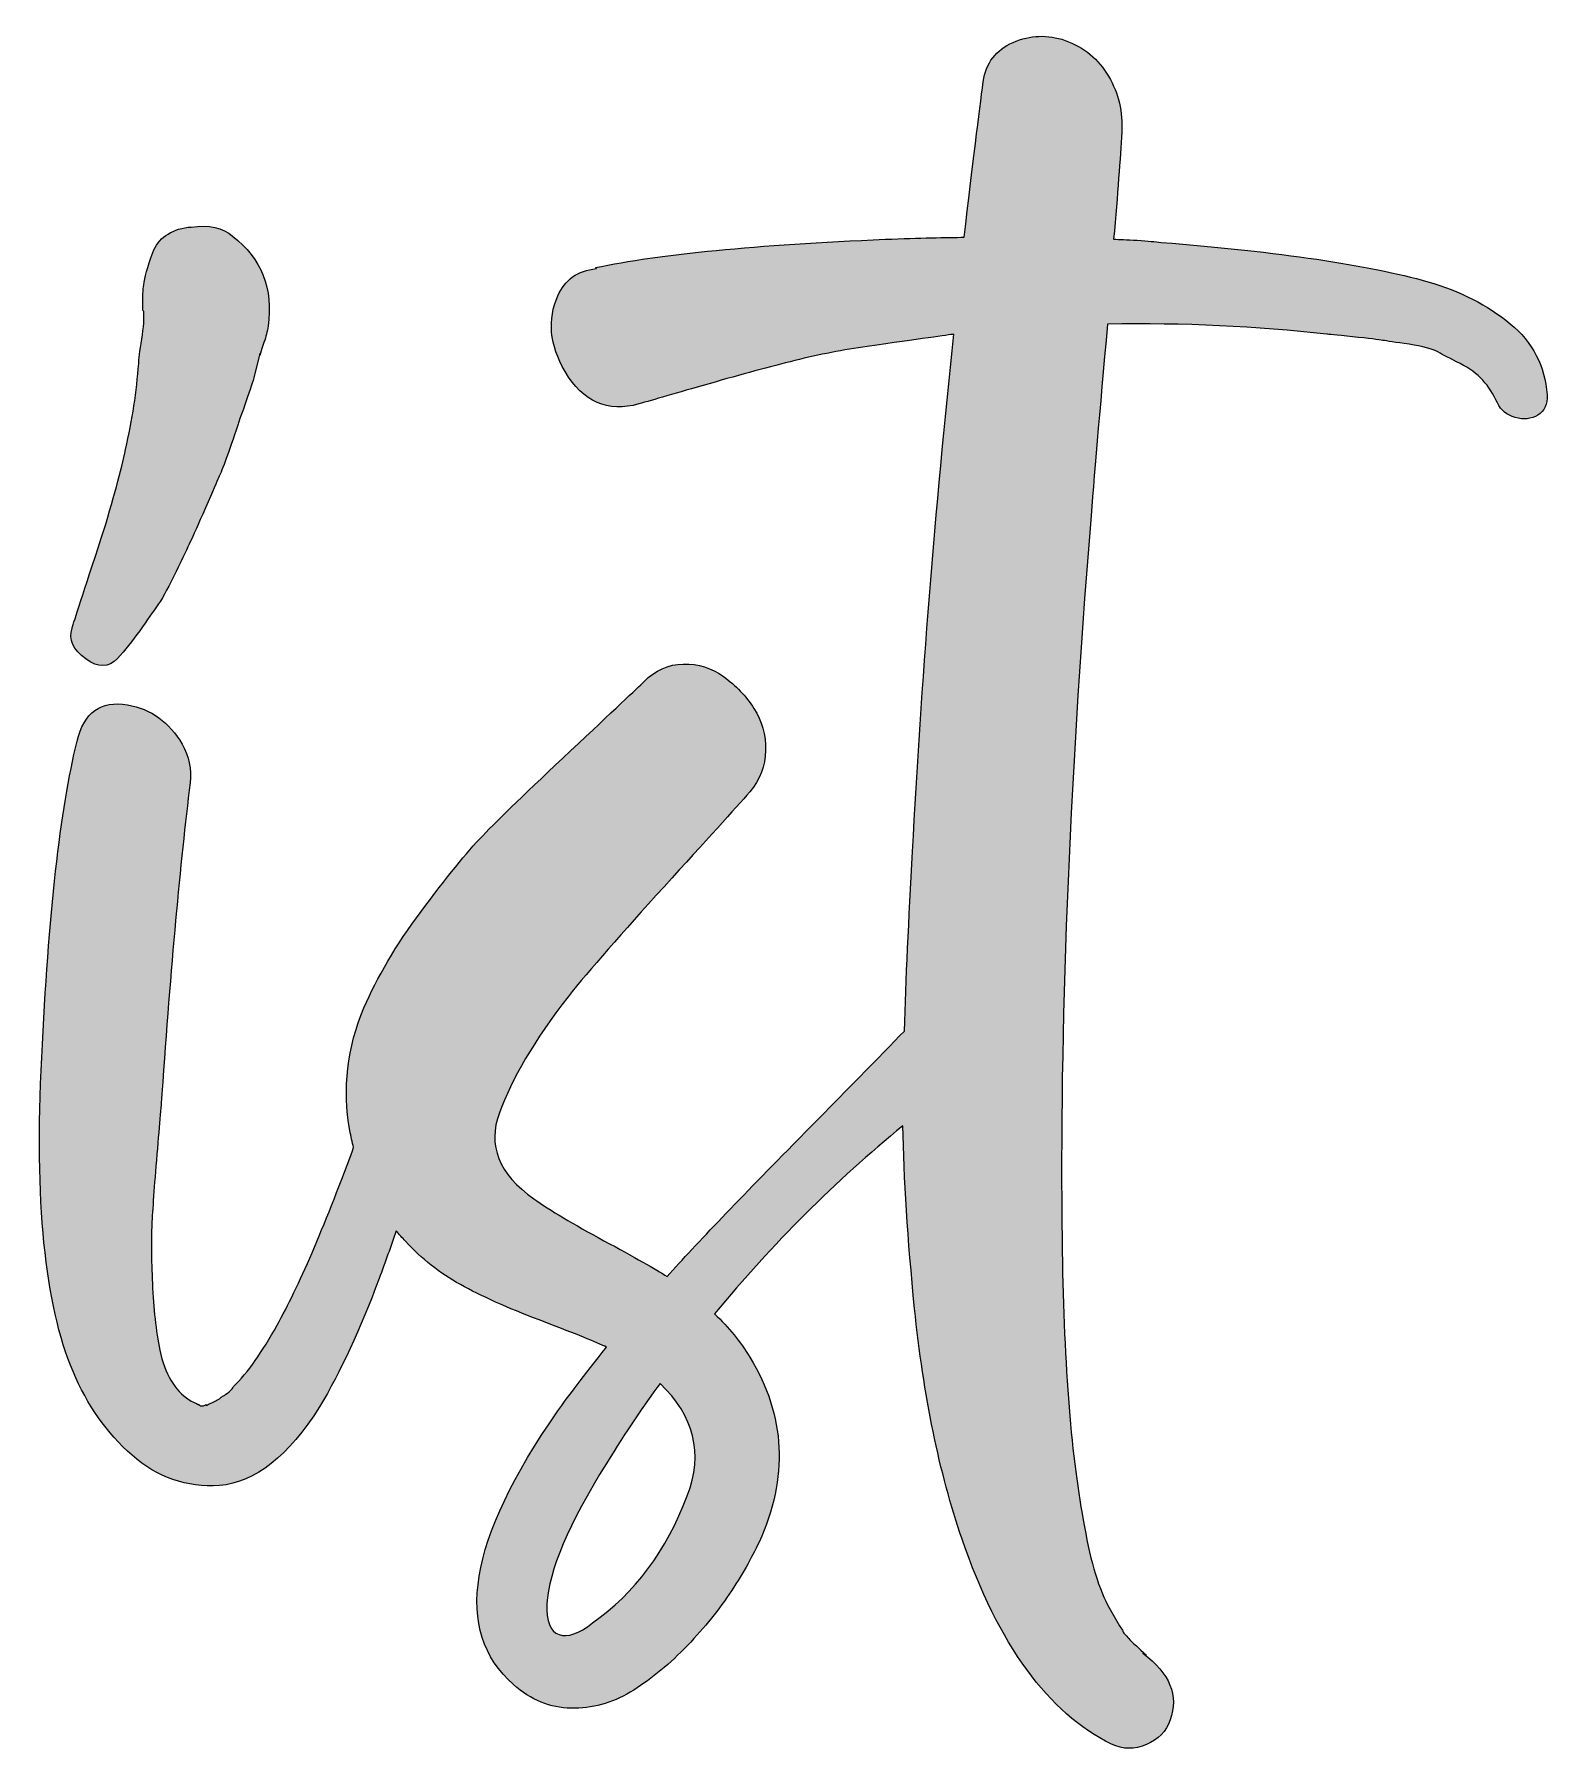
# Model space of a CAD drawing. Header units: inches. Extents: x 72 to 1008, y -887 to -193.
# Drawn here: x 738.2 to 966.1, y -495.3 to -236.9 of the extents above; entities that cross this region are included whole.
import ezdxf

# ---------------------------------------------------------------- set-up
doc = ezdxf.new("R2010")
doc.units = ezdxf.units.IN
doc.header["$MEASUREMENT"] = 0
doc.layers.add('Layer 1', color=7, linetype='Continuous')

# ---------------------------------------------------------------- blocks, each defined once
blk = doc.blocks.new('block 4')
at = {"layer": 'Layer 1', "true_color": 0x262626}
h = blk.add_hatch(color=250, dxfattribs=at)
h.dxf.hatch_style = 2
edge = h.paths.add_edge_path()
edge.add_spline(control_points=[(960.48, -280.48), (957.09, -277.69), (952.95, -275.58), (948.09, -274.16), (939.16, -271.63), (925.77, -269.65), (907.92, -268.23), (907.11, -268.13), (905.92, -268.03), (904.34, -267.92), (902.77, -267.82), (901.58, -267.77), (900.77, -267.77), (901.38, -260.88), (901.78, -255.5), (901.99, -251.65), (902.19, -248.6), (901.53, -245.79), (900.01, -243.2), (898.49, -240.62), (896.3, -238.82), (893.47, -237.8), (890.83, -236.89), (888.22, -236.99), (885.63, -238.1), (883.05, -239.22), (881.55, -241.2), (881.14, -244.04), (880.54, -248.6), (879.57, -256.41), (878.25, -267.47), (875.61, -267.47), (871.66, -267.57), (866.38, -267.77), (847.01, -268.58), (832.46, -270), (822.72, -272.03), (822.72, -272.03), (822.87, -272.18), (822.87, -272.18), (820.03, -272.49), (818.11, -273.86), (817.09, -276.29), (815.47, -279.84), (815.82, -283.65), (818.16, -287.7), (820.89, -292.27), (824.6, -293.89), (829.26, -292.57), (831.39, -291.96), (834.92, -290.95), (839.84, -289.53), (844.76, -288.11), (849.07, -286.94), (852.77, -286.03), (856.47, -285.12), (860.1, -284.41), (863.65, -283.9), (871.56, -282.78), (875.92, -282.18), (876.73, -282.07), (873.89, -308.65), (871.81, -334.62), (870.49, -359.97), (869.91, -370.41), (869.5, -379.42), (869.26, -387.04), (865.53, -390.91), (860.23, -396.32), (853.3, -403.33), (844.58, -412.16), (837.99, -419.05), (833.53, -424.02), (831.8, -422.91), (828.63, -421.11), (824.02, -418.62), (819.4, -416.14), (815.88, -414.03), (813.44, -412.31), (808.17, -408.56), (806.44, -404.24), (808.27, -399.38), (810.1, -394.3), (813.54, -388.47), (818.61, -381.88), (821.86, -377.82), (826.68, -372.29), (833.07, -365.3), (839.46, -358.3), (843.77, -353.53), (846, -350.99), (847.52, -349.17), (848.31, -347.09), (848.36, -344.76), (848.41, -342.42), (847.83, -340.32), (846.61, -338.44), (845.39, -336.57), (843.87, -334.97), (842.04, -333.65), (840.22, -332.33), (838.19, -331.7), (835.96, -331.75), (833.73, -331.8), (831.75, -332.69), (830.02, -334.41), (829.11, -335.32), (825.43, -338.8), (818.99, -344.83), (812.55, -350.87), (808.14, -355.13), (805.76, -357.61), (803.37, -360.1), (800.28, -363.9), (796.48, -369.02), (792.67, -374.15), (789.81, -378.99), (787.88, -383.55), (785.35, -389.54), (784.64, -395.7), (785.75, -402.04), (785.91, -402.91), (786.1, -403.75), (786.31, -404.59), (786.25, -404.76), (786.19, -404.91), (786.13, -405.08), (781.82, -416.8), (778.04, -425.54), (774.8, -431.33), (772.56, -435.38), (770.38, -438.48), (768.25, -440.61), (768.15, -440.81), (767.92, -441.06), (767.57, -441.37), (767.21, -441.67), (766.94, -441.88), (766.73, -441.98), (766.53, -442.08), (766.38, -442.18), (766.28, -442.28), (766.28, -442.28), (766.12, -442.43), (766.12, -442.43), (765.62, -442.74), (765.11, -442.99), (764.6, -443.19), (764.4, -443.29), (764.25, -443.4), (764.15, -443.5), (764.15, -443.5), (764.3, -443.34), (764.3, -443.34), (764.3, -443.34), (763.99, -443.34), (763.99, -443.34), (763.99, -443.34), (763.69, -443.5), (763.69, -443.5), (763.69, -443.5), (763.38, -443.5), (763.38, -443.5), (763.38, -443.5), (763.23, -443.5), (763.23, -443.5), (763.18, -443.44), (763.06, -443.37), (762.89, -443.28), (762.89, -443.28), (763.08, -443.34), (763.08, -443.34), (763.04, -443.34), (762.95, -443.3), (762.89, -443.28), (762.76, -443.21), (762.6, -443.13), (762.4, -443.04), (761.94, -442.84), (761.66, -442.69), (761.56, -442.58), (759.33, -441.17), (757.86, -438.68), (757.15, -435.13), (756.54, -432.19), (756.16, -428.84), (756.01, -425.09), (755.85, -421.34), (755.83, -418.37), (755.93, -416.19), (756.03, -414.01), (756.28, -410.48), (756.69, -405.61), (757.1, -400.74), (757.35, -397.7), (757.45, -396.48), (758.77, -377.31), (760.19, -361.7), (761.71, -349.63), (761.91, -347.6), (761.51, -345.67), (760.5, -343.84), (758.57, -340.5), (755.83, -338.52), (752.28, -337.91), (748.22, -337.2), (745.69, -339.03), (744.67, -343.39), (742.14, -353.63), (740.36, -369.51), (739.35, -391.01), (738.23, -412.51), (739.8, -428.28), (744.06, -438.32), (746.19, -443.4), (749.16, -447.61), (752.96, -450.95), (756.77, -454.3), (761.15, -455.82), (766.12, -455.52), (771.5, -455.01), (776.52, -451.05), (781.19, -443.65), (784.33, -438.38), (787.32, -431.93), (790.16, -424.33), (791.08, -421.85), (791.93, -419.47), (792.75, -417.13), (793.19, -417.66), (793.64, -418.19), (794.12, -418.7), (796.55, -421.34), (799.32, -423.52), (802.41, -425.24), (805.51, -426.97), (809.46, -428.74), (814.28, -430.57), (819.09, -432.39), (822.37, -433.71), (824.09, -434.52), (824.09, -434.52), (824.24, -434.52), (824.24, -434.52), (824.24, -434.52), (824.4, -434.67), (824.4, -434.67), (820.95, -439.04), (818.51, -442.23), (817.09, -444.26), (803.5, -463.73), (801.27, -477.48), (810.4, -485.49), (813.04, -487.82), (815.93, -489.01), (819.07, -489.06), (822.21, -489.11), (825.18, -488.3), (827.97, -486.63), (830.76, -484.96), (833.47, -482.77), (836.11, -480.09), (838.75, -477.4), (841, -474.66), (842.88, -471.87), (844.76, -469.08), (846.25, -466.47), (847.37, -464.04), (851.83, -454.3), (851.38, -445.02), (846, -436.19), (844.58, -433.86), (842.81, -431.68), (840.68, -429.65), (849.42, -419.04), (858.88, -409.6), (869.05, -401.3), (869.17, -409.19), (869.75, -418.35), (870.8, -428.82), (872.12, -441.95), (874.5, -453.54), (877.95, -463.58), (883.42, -479.5), (890.93, -489.8), (900.46, -494.47), (902.19, -495.28), (903.94, -495.3), (905.71, -494.54), (907.49, -493.78), (908.68, -492.54), (909.29, -490.81), (910.61, -487.16), (909.24, -483.81), (905.18, -480.77), (905.49, -480.97), (905.66, -481.08), (905.71, -481.08), (905.76, -481.08), (905.49, -480.82), (904.88, -480.32), (904.67, -480.11), (904.52, -479.96), (904.42, -479.86), (904.32, -479.76), (904.12, -479.58), (903.81, -479.33), (903.51, -479.07), (903.25, -478.82), (903.05, -478.57), (902.85, -478.31), (902.65, -478.08), (902.44, -477.88), (902.24, -477.68), (902.14, -477.53), (902.14, -477.42), (902.14, -477.32), (901.99, -477.07), (901.68, -476.66), (901.68, -476.66), (899.86, -473.47), (899.86, -473.47), (898.33, -470.53), (897.12, -466.27), (896.21, -460.69), (894.28, -450.34), (893.21, -436.3), (893.01, -418.55), (892.6, -386.9), (894.02, -350.94), (897.27, -310.68), (897.78, -303.98), (898.64, -293.94), (899.86, -280.55), (911.32, -280.35), (922.32, -280.86), (932.87, -282.07), (932.97, -282.07), (934.26, -282.2), (936.75, -282.45), (939.24, -282.71), (940.76, -282.89), (941.32, -282.99), (941.87, -283.09), (943.19, -283.29), (945.27, -283.59), (947.35, -283.9), (948.79, -284.28), (949.61, -284.74), (950.42, -285.19), (951.53, -285.78), (952.95, -286.49), (954.37, -287.2), (955.51, -288.03), (956.38, -289), (957.24, -289.96), (957.98, -291.1), (958.58, -292.42), (959.09, -293.54), (959.98, -294.27), (961.25, -294.62), (962.51, -294.98), (963.65, -294.85), (964.67, -294.25), (965.68, -293.64), (966.14, -292.62), (966.04, -291.2), (965.74, -286.84), (963.88, -283.27), (960.48, -280.48)], knot_values=[0, 0, 0, 0, 1, 1, 1, 2, 2, 2, 3, 3, 3, 4, 4, 4, 5, 5, 5, 6, 6, 6, 7, 7, 7, 8, 8, 8, 9, 9, 9, 10, 10, 10, 11, 11, 11, 12, 12, 12, 13, 13, 13, 14, 14, 14, 15, 15, 15, 16, 16, 16, 17, 17, 17, 18, 18, 18, 19, 19, 19, 20, 20, 20, 21, 21, 21, 22, 22, 22, 23, 23, 23, 24, 24, 24, 25, 25, 25, 26, 26, 26, 27, 27, 27, 28, 28, 28, 29, 29, 29, 30, 30, 30, 31, 31, 31, 32, 32, 32, 33, 33, 33, 34, 34, 34, 35, 35, 35, 36, 36, 36, 37, 37, 37, 38, 38, 38, 39, 39, 39, 40, 40, 40, 41, 41, 41, 42, 42, 42, 43, 43, 43, 44, 44, 44, 45, 45, 45, 46, 46, 46, 47, 47, 47, 48, 48, 48, 49, 49, 49, 50, 50, 50, 51, 51, 51, 52, 52, 52, 53, 53, 53, 54, 54, 54, 55, 55, 55, 56, 56, 56, 57, 57, 57, 58, 58, 58, 59, 59, 59, 60, 60, 60, 61, 61, 61, 62, 62, 62, 63, 63, 63, 64, 64, 64, 65, 65, 65, 66, 66, 66, 67, 67, 67, 68, 68, 68, 69, 69, 69, 70, 70, 70, 71, 71, 71, 72, 72, 72, 73, 73, 73, 74, 74, 74, 75, 75, 75, 76, 76, 76, 77, 77, 77, 78, 78, 78, 79, 79, 79, 80, 80, 80, 81, 81, 81, 82, 82, 82, 83, 83, 83, 84, 84, 84, 85, 85, 85, 86, 86, 86, 87, 87, 87, 88, 88, 88, 89, 89, 89, 90, 90, 90, 91, 91, 91, 92, 92, 92, 93, 93, 93, 94, 94, 94, 95, 95, 95, 96, 96, 96, 97, 97, 97, 98, 98, 98, 99, 99, 99, 100, 100, 100, 101, 101, 101, 102, 102, 102, 103, 103, 103, 104, 104, 104, 105, 105, 105, 106, 106, 106, 107, 107, 107, 108, 108, 108, 109, 109, 109, 110, 110, 110, 111, 111, 111, 112, 112, 112, 113, 113, 113, 114, 114, 114, 115, 115, 115, 116, 116, 116, 117, 117, 117, 118, 118, 118, 119, 119, 119, 120, 120, 120, 121, 121, 121, 122, 122, 122, 123, 123, 123, 123], degree=3, periodic=1)
edge = h.paths.add_edge_path()
edge.add_spline(control_points=[(836.57, -457.04), (833.42, -465.36), (828.66, -471.75), (822.27, -476.21), (820.24, -477.83), (818.56, -478.41), (817.25, -477.96), (815.93, -477.5), (815.32, -475.95), (815.42, -473.32), (815.72, -468.35), (818.71, -461.3), (824.4, -452.17), (827.34, -447.4), (830.02, -443.4), (832.46, -440.15), (837.63, -445.02), (839, -450.65), (836.57, -457.04)], knot_values=[0, 0, 0, 0, 1, 1, 1, 2, 2, 2, 3, 3, 3, 4, 4, 4, 5, 5, 5, 6, 6, 6, 6], degree=3, periodic=1)
h = blk.add_hatch(color=250, dxfattribs=at)
h.dxf.hatch_style = 2
edge = h.paths.add_edge_path()
edge.add_spline(control_points=[(745.97, -330.99), (747.84, -332.36), (749.44, -332.33), (750.76, -330.91), (751.87, -329.69), (752.99, -328.3), (754.1, -326.73), (755.22, -325.16), (756.16, -323.81), (756.92, -322.7), (757.68, -321.58), (758.57, -319.96), (759.58, -317.83), (760.6, -315.7), (761.31, -314.2), (761.71, -313.34), (762.12, -312.48), (762.88, -310.78), (763.99, -308.24), (765.11, -305.71), (765.77, -304.19), (765.97, -303.68), (766.58, -302.46), (767.54, -299.82), (768.86, -295.77), (768.96, -295.46), (769.32, -294.45), (769.93, -292.72), (770.54, -291), (770.99, -289.63), (771.3, -288.62), (771.3, -288.62), (772.21, -284.96), (772.21, -284.96), (772.21, -284.96), (772.21, -285.27), (772.21, -285.27), (772.21, -285.27), (772.51, -284.2), (772.51, -284.2), (772.51, -284.2), (772.82, -283.29), (772.82, -283.29), (773.12, -282.48), (773.32, -281.67), (773.43, -280.86), (774.24, -275.18), (772.46, -270.66), (768.1, -267.32), (766.58, -266), (764.5, -265.54), (761.86, -265.95), (761.86, -265.95), (761.41, -265.95), (761.41, -265.95), (758.67, -266.35), (756.89, -267.62), (756.08, -269.75), (755.27, -271.98), (754.81, -273.61), (754.71, -274.62), (754.61, -275.33), (754.56, -276.44), (754.56, -277.97), (754.56, -278.37), (754.61, -278.57), (754.71, -278.57), (754.81, -279.59), (754.71, -281.01), (754.41, -282.83), (754.1, -284.66), (753.95, -285.88), (753.95, -286.49), (753.65, -290.65), (752.99, -294.96), (751.97, -299.42), (751.37, -302.46), (750.15, -306.92), (748.32, -312.81), (745.69, -320.82), (744.22, -325.33), (743.91, -326.35), (743.4, -328.07), (744.09, -329.62), (745.97, -330.99)], knot_values=[0, 0, 0, 0, 1, 1, 1, 2, 2, 2, 3, 3, 3, 4, 4, 4, 5, 5, 5, 6, 6, 6, 7, 7, 7, 8, 8, 8, 9, 9, 9, 10, 10, 10, 11, 11, 11, 12, 12, 12, 13, 13, 13, 14, 14, 14, 15, 15, 15, 16, 16, 16, 17, 17, 17, 18, 18, 18, 19, 19, 19, 20, 20, 20, 21, 21, 21, 22, 22, 22, 23, 23, 23, 24, 24, 24, 25, 25, 25, 26, 26, 26, 27, 27, 27, 28, 28, 28, 28], degree=3, periodic=1)
at = {"layer": 'Layer 1', "lineweight": 0}
for points, knots in [([(960.48, -280.48), (957.09, -277.69), (952.95, -275.58), (948.09, -274.16), (939.16, -271.63), (925.77, -269.65), (907.92, -268.23), (907.11, -268.13), (905.92, -268.03), (904.34, -267.92), (902.77, -267.82), (901.58, -267.77), (900.77, -267.77), (901.38, -260.88), (901.78, -255.5), (901.99, -251.65), (902.19, -248.6), (901.53, -245.79), (900.01, -243.2), (898.49, -240.62), (896.3, -238.82), (893.47, -237.8), (890.83, -236.89), (888.22, -236.99), (885.63, -238.1), (883.05, -239.22), (881.55, -241.2), (881.14, -244.04), (880.54, -248.6), (879.57, -256.41), (878.25, -267.47), (875.61, -267.47), (871.66, -267.57), (866.38, -267.77), (847.01, -268.58), (832.46, -270), (822.72, -272.03), (822.72, -272.03), (822.87, -272.18), (822.87, -272.18), (820.03, -272.49), (818.11, -273.86), (817.09, -276.29), (815.47, -279.84), (815.82, -283.65), (818.16, -287.7), (820.89, -292.27), (824.6, -293.89), (829.26, -292.57), (831.39, -291.96), (834.92, -290.95), (839.84, -289.53), (844.76, -288.11), (849.07, -286.94), (852.77, -286.03), (856.47, -285.12), (860.1, -284.41), (863.65, -283.9), (871.56, -282.78), (875.92, -282.18), (876.73, -282.07), (873.89, -308.65), (871.81, -334.62), (870.49, -359.97), (869.91, -370.41), (869.5, -379.42), (869.26, -387.04), (865.53, -390.91), (860.23, -396.32), (853.3, -403.33), (844.58, -412.16), (837.99, -419.05), (833.53, -424.02), (831.8, -422.91), (828.63, -421.11), (824.02, -418.62), (819.4, -416.14), (815.88, -414.03), (813.44, -412.31), (808.17, -408.56), (806.44, -404.24), (808.27, -399.38), (810.1, -394.3), (813.54, -388.47), (818.61, -381.88), (821.86, -377.82), (826.68, -372.29), (833.07, -365.3), (839.46, -358.3), (843.77, -353.53), (846, -350.99), (847.52, -349.17), (848.31, -347.09), (848.36, -344.76), (848.41, -342.42), (847.83, -340.32), (846.61, -338.44), (845.39, -336.57), (843.87, -334.97), (842.04, -333.65), (840.22, -332.33), (838.19, -331.7), (835.96, -331.75), (833.73, -331.8), (831.75, -332.69), (830.02, -334.41), (829.11, -335.32), (825.43, -338.8), (818.99, -344.83), (812.55, -350.87), (808.14, -355.13), (805.76, -357.61), (803.37, -360.1), (800.28, -363.9), (796.48, -369.02), (792.67, -374.15), (789.81, -378.99), (787.88, -383.55), (785.35, -389.54), (784.64, -395.7), (785.75, -402.04), (785.91, -402.91), (786.1, -403.75), (786.31, -404.59), (786.25, -404.76), (786.19, -404.91), (786.13, -405.08), (781.82, -416.8), (778.04, -425.54), (774.8, -431.33), (772.56, -435.38), (770.38, -438.48), (768.25, -440.61), (768.15, -440.81), (767.92, -441.06), (767.57, -441.37), (767.21, -441.67), (766.94, -441.88), (766.73, -441.98), (766.53, -442.08), (766.38, -442.18), (766.28, -442.28), (766.28, -442.28), (766.12, -442.43), (766.12, -442.43), (765.62, -442.74), (765.11, -442.99), (764.6, -443.19), (764.4, -443.29), (764.25, -443.4), (764.15, -443.5), (764.15, -443.5), (764.3, -443.34), (764.3, -443.34), (764.3, -443.34), (763.99, -443.34), (763.99, -443.34), (763.99, -443.34), (763.69, -443.5), (763.69, -443.5), (763.69, -443.5), (763.38, -443.5), (763.38, -443.5), (763.38, -443.5), (763.23, -443.5), (763.23, -443.5), (763.18, -443.44), (763.06, -443.37), (762.89, -443.28), (762.89, -443.28), (763.08, -443.34), (763.08, -443.34), (763.04, -443.34), (762.95, -443.3), (762.89, -443.28), (762.76, -443.21), (762.6, -443.13), (762.4, -443.04), (761.94, -442.84), (761.66, -442.69), (761.56, -442.58), (759.33, -441.17), (757.86, -438.68), (757.15, -435.13), (756.54, -432.19), (756.16, -428.84), (756.01, -425.09), (755.85, -421.34), (755.83, -418.37), (755.93, -416.19), (756.03, -414.01), (756.28, -410.48), (756.69, -405.61), (757.1, -400.74), (757.35, -397.7), (757.45, -396.48), (758.77, -377.31), (760.19, -361.7), (761.71, -349.63), (761.91, -347.6), (761.51, -345.67), (760.5, -343.84), (758.57, -340.5), (755.83, -338.52), (752.28, -337.91), (748.22, -337.2), (745.69, -339.03), (744.67, -343.39), (742.14, -353.63), (740.36, -369.51), (739.35, -391.01), (738.23, -412.51), (739.8, -428.28), (744.06, -438.32), (746.19, -443.4), (749.16, -447.61), (752.96, -450.95), (756.77, -454.3), (761.15, -455.82), (766.12, -455.52), (771.5, -455.01), (776.52, -451.05), (781.19, -443.65), (784.33, -438.38), (787.32, -431.93), (790.16, -424.33), (791.08, -421.85), (791.93, -419.47), (792.75, -417.13), (793.19, -417.66), (793.64, -418.19), (794.12, -418.7), (796.55, -421.34), (799.32, -423.52), (802.41, -425.24), (805.51, -426.97), (809.46, -428.74), (814.28, -430.57), (819.09, -432.39), (822.37, -433.71), (824.09, -434.52), (824.09, -434.52), (824.24, -434.52), (824.24, -434.52), (824.24, -434.52), (824.4, -434.67), (824.4, -434.67), (820.95, -439.04), (818.51, -442.23), (817.09, -444.26), (803.5, -463.73), (801.27, -477.48), (810.4, -485.49), (813.04, -487.82), (815.93, -489.01), (819.07, -489.06), (822.21, -489.11), (825.18, -488.3), (827.97, -486.63), (830.76, -484.96), (833.47, -482.77), (836.11, -480.09), (838.75, -477.4), (841, -474.66), (842.88, -471.87), (844.76, -469.08), (846.25, -466.47), (847.37, -464.04), (851.83, -454.3), (851.38, -445.02), (846, -436.19), (844.58, -433.86), (842.81, -431.68), (840.68, -429.65), (849.42, -419.04), (858.88, -409.6), (869.05, -401.3), (869.17, -409.19), (869.75, -418.35), (870.8, -428.82), (872.12, -441.95), (874.5, -453.54), (877.95, -463.58), (883.42, -479.5), (890.93, -489.8), (900.46, -494.47), (902.19, -495.28), (903.94, -495.3), (905.71, -494.54), (907.49, -493.78), (908.68, -492.54), (909.29, -490.81), (910.61, -487.16), (909.24, -483.81), (905.18, -480.77), (905.49, -480.97), (905.66, -481.08), (905.71, -481.08), (905.76, -481.08), (905.49, -480.82), (904.88, -480.32), (904.67, -480.11), (904.52, -479.96), (904.42, -479.86), (904.32, -479.76), (904.12, -479.58), (903.81, -479.33), (903.51, -479.07), (903.25, -478.82), (903.05, -478.57), (902.85, -478.31), (902.65, -478.08), (902.44, -477.88), (902.24, -477.68), (902.14, -477.53), (902.14, -477.42), (902.14, -477.32), (901.99, -477.07), (901.68, -476.66), (901.68, -476.66), (899.86, -473.47), (899.86, -473.47), (898.33, -470.53), (897.12, -466.27), (896.21, -460.69), (894.28, -450.34), (893.21, -436.3), (893.01, -418.55), (892.6, -386.9), (894.02, -350.94), (897.27, -310.68), (897.78, -303.98), (898.64, -293.94), (899.86, -280.55), (911.32, -280.35), (922.32, -280.86), (932.87, -282.07), (932.97, -282.07), (934.26, -282.2), (936.75, -282.45), (939.24, -282.71), (940.76, -282.89), (941.32, -282.99), (941.87, -283.09), (943.19, -283.29), (945.27, -283.59), (947.35, -283.9), (948.79, -284.28), (949.61, -284.74), (950.42, -285.19), (951.53, -285.78), (952.95, -286.49), (954.37, -287.2), (955.51, -288.03), (956.38, -289), (957.24, -289.96), (957.98, -291.1), (958.58, -292.42), (959.09, -293.54), (959.98, -294.27), (961.25, -294.62), (962.51, -294.98), (963.65, -294.85), (964.67, -294.25), (965.68, -293.64), (966.14, -292.62), (966.04, -291.2), (965.74, -286.84), (963.88, -283.27), (960.48, -280.48)], [0, 0, 0, 0, 1, 1, 1, 2, 2, 2, 3, 3, 3, 4, 4, 4, 5, 5, 5, 6, 6, 6, 7, 7, 7, 8, 8, 8, 9, 9, 9, 10, 10, 10, 11, 11, 11, 12, 12, 12, 13, 13, 13, 14, 14, 14, 15, 15, 15, 16, 16, 16, 17, 17, 17, 18, 18, 18, 19, 19, 19, 20, 20, 20, 21, 21, 21, 22, 22, 22, 23, 23, 23, 24, 24, 24, 25, 25, 25, 26, 26, 26, 27, 27, 27, 28, 28, 28, 29, 29, 29, 30, 30, 30, 31, 31, 31, 32, 32, 32, 33, 33, 33, 34, 34, 34, 35, 35, 35, 36, 36, 36, 37, 37, 37, 38, 38, 38, 39, 39, 39, 40, 40, 40, 41, 41, 41, 42, 42, 42, 43, 43, 43, 44, 44, 44, 45, 45, 45, 46, 46, 46, 47, 47, 47, 48, 48, 48, 49, 49, 49, 50, 50, 50, 51, 51, 51, 52, 52, 52, 53, 53, 53, 54, 54, 54, 55, 55, 55, 56, 56, 56, 57, 57, 57, 58, 58, 58, 59, 59, 59, 60, 60, 60, 61, 61, 61, 62, 62, 62, 63, 63, 63, 64, 64, 64, 65, 65, 65, 66, 66, 66, 67, 67, 67, 68, 68, 68, 69, 69, 69, 70, 70, 70, 71, 71, 71, 72, 72, 72, 73, 73, 73, 74, 74, 74, 75, 75, 75, 76, 76, 76, 77, 77, 77, 78, 78, 78, 79, 79, 79, 80, 80, 80, 81, 81, 81, 82, 82, 82, 83, 83, 83, 84, 84, 84, 85, 85, 85, 86, 86, 86, 87, 87, 87, 88, 88, 88, 89, 89, 89, 90, 90, 90, 91, 91, 91, 92, 92, 92, 93, 93, 93, 94, 94, 94, 95, 95, 95, 96, 96, 96, 97, 97, 97, 98, 98, 98, 99, 99, 99, 100, 100, 100, 101, 101, 101, 102, 102, 102, 103, 103, 103, 104, 104, 104, 105, 105, 105, 106, 106, 106, 107, 107, 107, 108, 108, 108, 109, 109, 109, 110, 110, 110, 111, 111, 111, 112, 112, 112, 113, 113, 113, 114, 114, 114, 115, 115, 115, 116, 116, 116, 117, 117, 117, 118, 118, 118, 119, 119, 119, 120, 120, 120, 121, 121, 121, 122, 122, 122, 123, 123, 123, 123]), ([(745.97, -330.99), (747.84, -332.36), (749.44, -332.33), (750.76, -330.91), (751.87, -329.69), (752.99, -328.3), (754.1, -326.73), (755.22, -325.16), (756.16, -323.81), (756.92, -322.7), (757.68, -321.58), (758.57, -319.96), (759.58, -317.83), (760.6, -315.7), (761.31, -314.2), (761.71, -313.34), (762.12, -312.48), (762.88, -310.78), (763.99, -308.24), (765.11, -305.71), (765.77, -304.19), (765.97, -303.68), (766.58, -302.46), (767.54, -299.82), (768.86, -295.77), (768.96, -295.46), (769.32, -294.45), (769.93, -292.72), (770.54, -291), (770.99, -289.63), (771.3, -288.62), (771.3, -288.62), (772.21, -284.96), (772.21, -284.96), (772.21, -284.96), (772.21, -285.27), (772.21, -285.27), (772.21, -285.27), (772.51, -284.2), (772.51, -284.2), (772.51, -284.2), (772.82, -283.29), (772.82, -283.29), (773.12, -282.48), (773.32, -281.67), (773.43, -280.86), (774.24, -275.18), (772.46, -270.66), (768.1, -267.32), (766.58, -266), (764.5, -265.54), (761.86, -265.95), (761.86, -265.95), (761.41, -265.95), (761.41, -265.95), (758.67, -266.35), (756.89, -267.62), (756.08, -269.75), (755.27, -271.98), (754.81, -273.61), (754.71, -274.62), (754.61, -275.33), (754.56, -276.44), (754.56, -277.97), (754.56, -278.37), (754.61, -278.57), (754.71, -278.57), (754.81, -279.59), (754.71, -281.01), (754.41, -282.83), (754.1, -284.66), (753.95, -285.88), (753.95, -286.49), (753.65, -290.65), (752.99, -294.96), (751.97, -299.42), (751.37, -302.46), (750.15, -306.92), (748.32, -312.81), (745.69, -320.82), (744.22, -325.33), (743.91, -326.35), (743.4, -328.07), (744.09, -329.62), (745.97, -330.99)], [0, 0, 0, 0, 1, 1, 1, 2, 2, 2, 3, 3, 3, 4, 4, 4, 5, 5, 5, 6, 6, 6, 7, 7, 7, 8, 8, 8, 9, 9, 9, 10, 10, 10, 11, 11, 11, 12, 12, 12, 13, 13, 13, 14, 14, 14, 15, 15, 15, 16, 16, 16, 17, 17, 17, 18, 18, 18, 19, 19, 19, 20, 20, 20, 21, 21, 21, 22, 22, 22, 23, 23, 23, 24, 24, 24, 25, 25, 25, 26, 26, 26, 27, 27, 27, 28, 28, 28, 28]), ([(836.57, -457.04), (833.42, -465.36), (828.66, -471.75), (822.27, -476.21), (820.24, -477.83), (818.56, -478.41), (817.25, -477.96), (815.93, -477.5), (815.32, -475.95), (815.42, -473.32), (815.72, -468.35), (818.71, -461.3), (824.4, -452.17), (827.34, -447.4), (830.02, -443.4), (832.46, -440.15), (837.63, -445.02), (839, -450.65), (836.57, -457.04)], [0, 0, 0, 0, 1, 1, 1, 2, 2, 2, 3, 3, 3, 4, 4, 4, 5, 5, 5, 6, 6, 6, 6])]:
    blk.add_open_spline(points, degree=3, knots=knots, dxfattribs=at)
blk = doc.blocks.new('block 2')
at = {"layer": 'Layer 1'}
blk.add_blockref('block 4', (0, 0), dxfattribs=at)

msp = doc.modelspace()

# ---------------------------------------------------------------- block references
at = {"layer": 'Layer 1'}
msp.add_blockref('block 2', (0, 0), dxfattribs=at)

doc.saveas('drawing.dxf')
